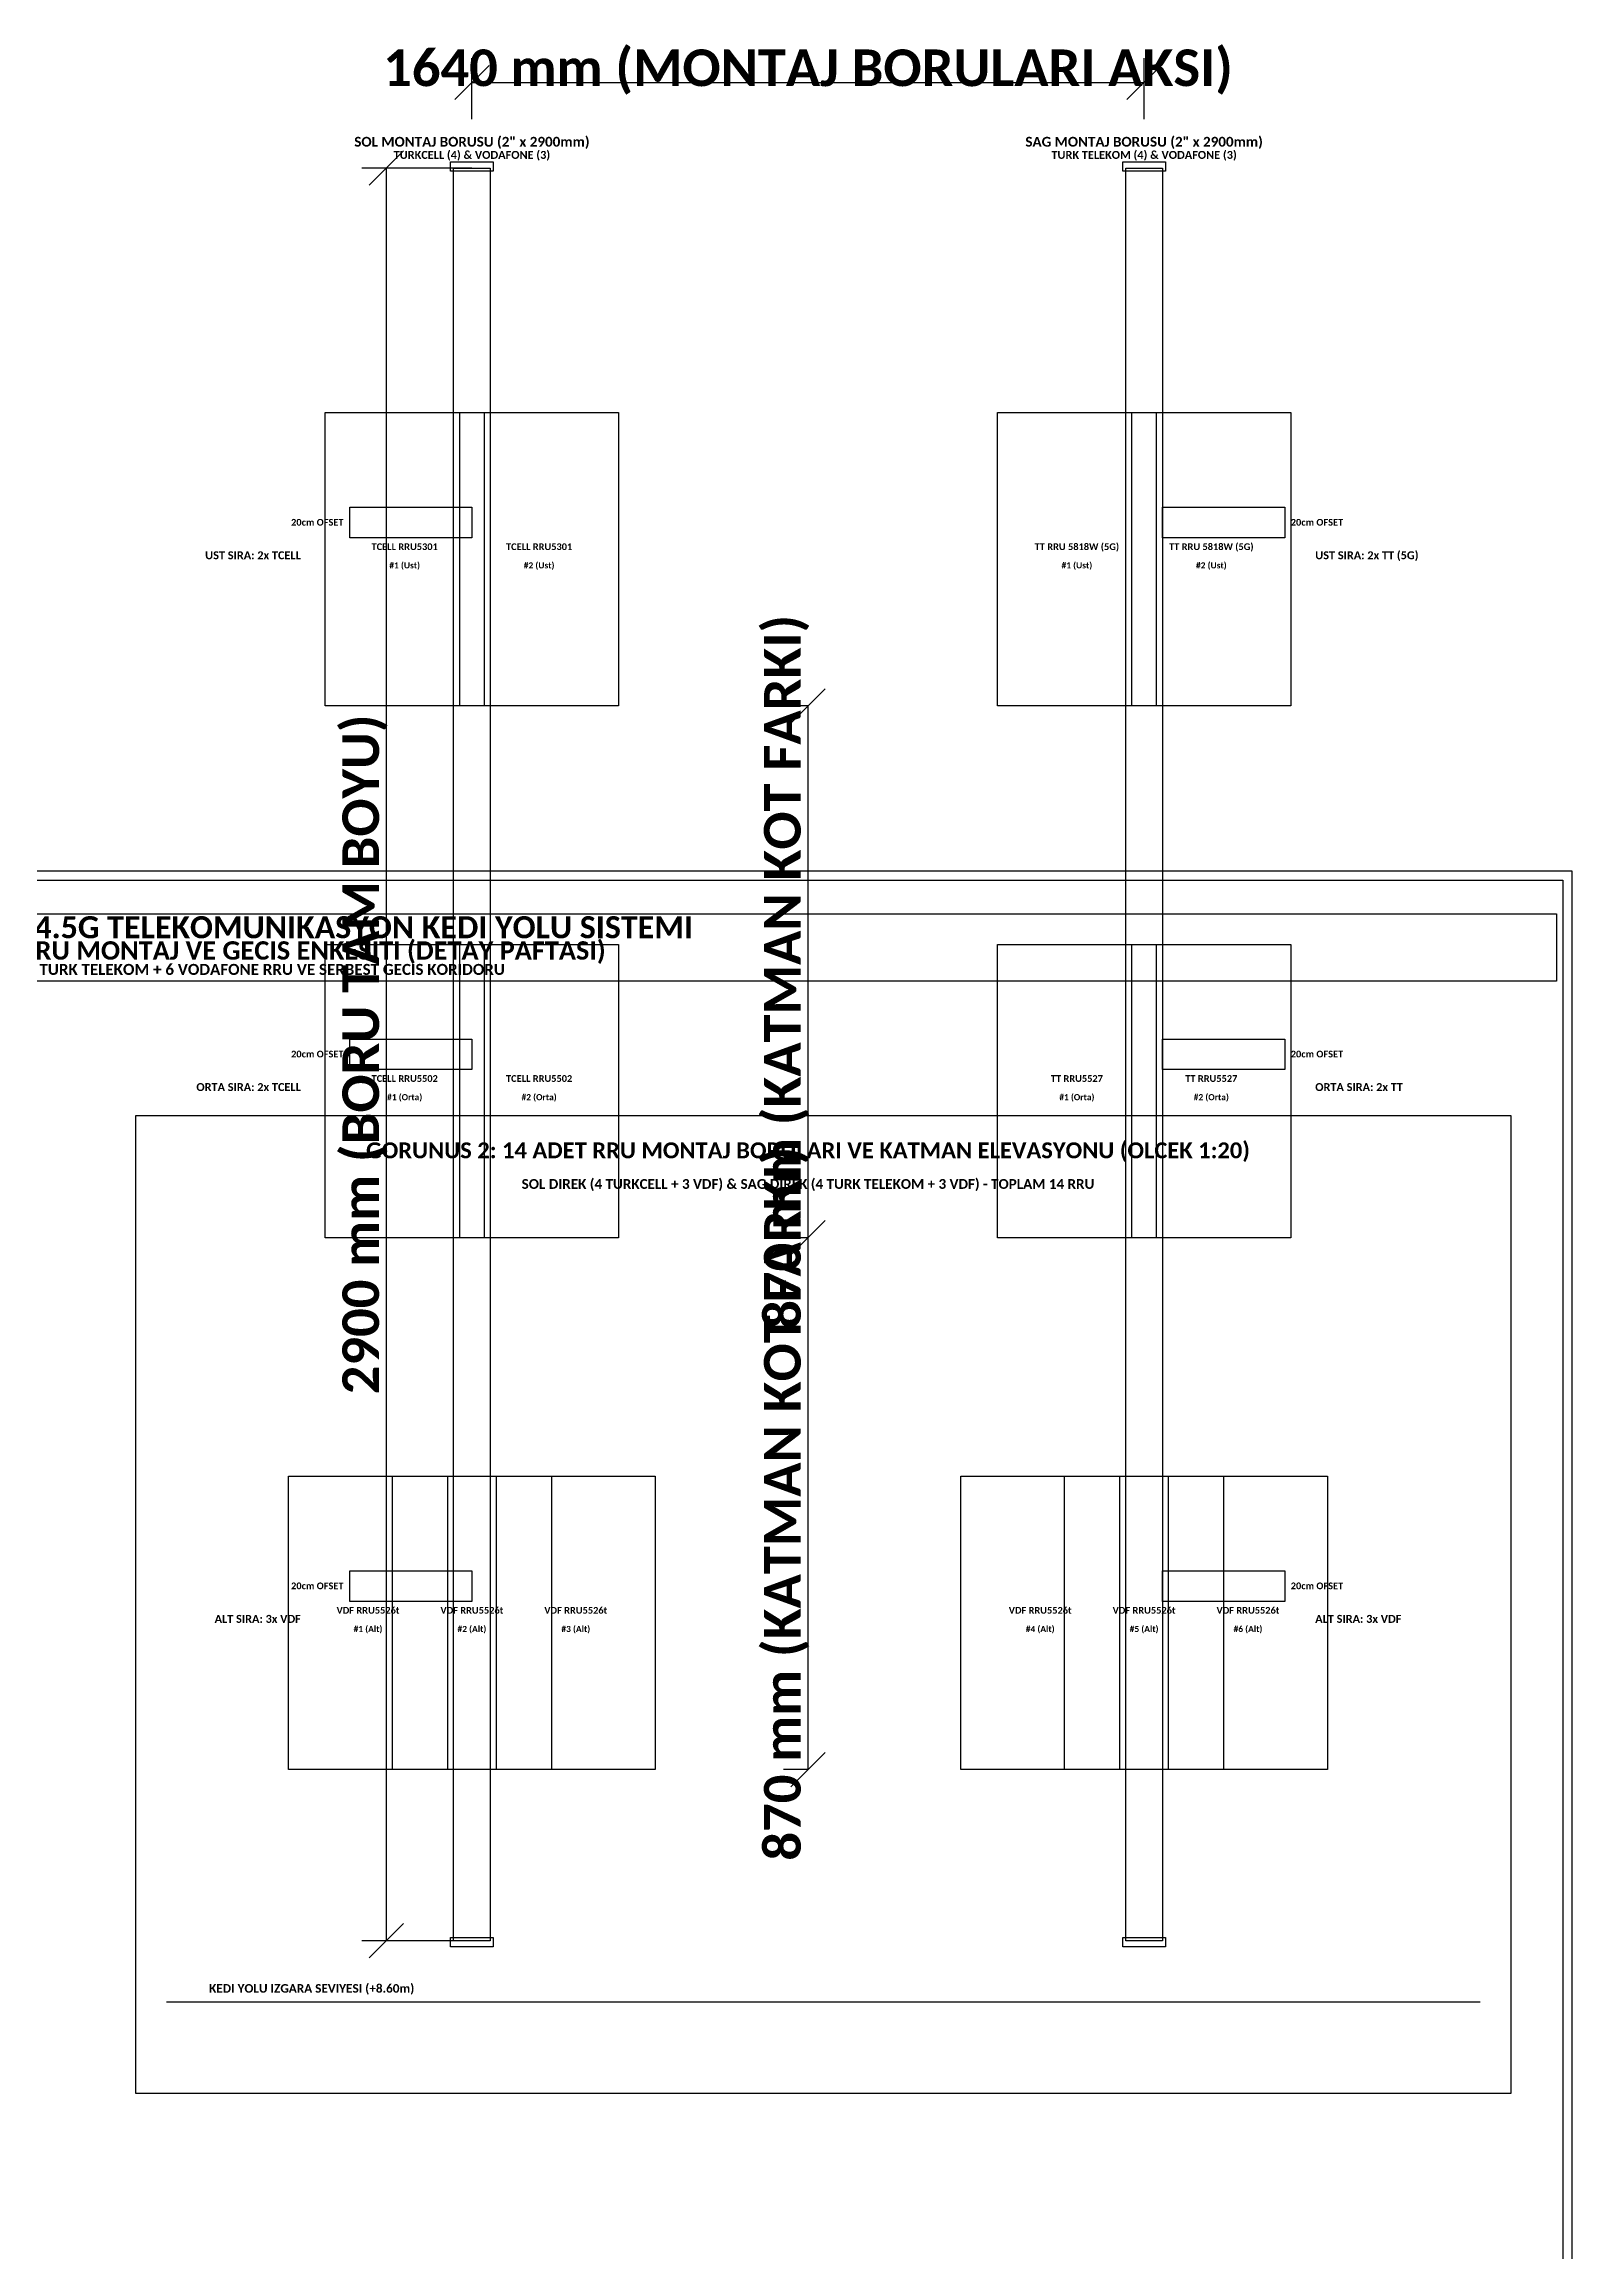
# Model space of a CAD drawing. Header units: millimetres. Extents: x -2532 to 2500, y -1000 to 4553.
# Drawn here: x 0 to 2500, y 941 to 4553 of the extents above; entities that cross this region are included whole.
import ezdxf
from ezdxf.enums import TextEntityAlignment as Align

# ---------------------------------------------------------------- set-up
doc = ezdxf.new("R2010")
doc.units = ezdxf.units.MM
for name, color, linetype in [('EKP_TURK_TELEKOM_RRU', 4, 'CONTINUOUS'), ('EKP_TURKCELL_RRU', 5, 'CONTINUOUS'), ('EKP_VODAFONE_RRU', 1, 'CONTINUOUS'), ('METIN_BILGI', 7, 'CONTINUOUS'), ('MONTAJ_BORULARI', 2, 'CONTINUOUS'), ('OLCULER', 1, 'CONTINUOUS'), ('ZEMIN_PLATFORM', 8, 'CONTINUOUS')]:
    doc.layers.add(name, color=color, linetype=linetype)
doc.styles.get("Standard").update_dxf_attribs({"font": 'calibrib.ttf'})

msp = doc.modelspace()

# ---------------------------------------------------------------- linework, layer by layer
at = {"layer": 'EKP_TURK_TELEKOM_RRU'}
for points in [[(1560, 3470), (1560, 3950), (1820, 3950), (1820, 3470)], [(1780, 3470), (1780, 3950), (2040, 3950), (2040, 3470)], [(1560, 2600), (1560, 3080), (1820, 3080), (1820, 2600)], [(1780, 2600), (1780, 3080), (2040, 3080), (2040, 2600)]]:
    msp.add_lwpolyline(points, close=True, dxfattribs=at)
at = {"layer": 'EKP_TURKCELL_RRU'}
for points in [[(460, 3470), (460, 3950), (720, 3950), (720, 3470)], [(680, 3470), (680, 3950), (940, 3950), (940, 3470)], [(460, 2600), (460, 3080), (720, 3080), (720, 2600)], [(680, 2600), (680, 3080), (940, 3080), (940, 2600)]]:
    msp.add_lwpolyline(points, close=True, dxfattribs=at)
at = {"layer": 'EKP_VODAFONE_RRU'}
for points in [[(400, 1730), (400, 2210), (660, 2210), (660, 1730)], [(570, 1730), (570, 2210), (830, 2210), (830, 1730)], [(740, 1730), (740, 2210), (1000, 2210), (1000, 1730)], [(1500, 1730), (1500, 2210), (1760, 2210), (1760, 1730)], [(1670, 1730), (1670, 2210), (1930, 2210), (1930, 1730)], [(1840, 1730), (1840, 2210), (2100, 2210), (2100, 1730)]]:
    msp.add_lwpolyline(points, close=True, dxfattribs=at)
at = {"layer": 'METIN_BILGI'}
for points in [[(-2500, -1000), (-2500, 3200), (2500, 3200), (2500, -1000)], [(-2485, -985), (-2485, 3185), (2485, 3185), (2485, -985)], [(-2475, 3020), (-2475, 3130), (2475, 3130), (2475, 3020)], [(150, 1200), (150, 2800), (2400, 2800), (2400, 1200)]]:
    msp.add_lwpolyline(points, close=True, dxfattribs=at)
at = {"layer": 'MONTAJ_BORULARI'}
for points in [[(665, 4345), (665, 4360), (735, 4360), (735, 4345)], [(669.85, 1450), (669.85, 4350), (730.15, 4350), (730.15, 1450)], [(1765, 4345), (1765, 4360), (1835, 4360), (1835, 4345)], [(1769.85, 1450), (1769.85, 4350), (1830.15, 4350), (1830.15, 1450)], [(500, 3745), (500, 3795), (700, 3795), (700, 3745)], [(1830.15, 3745), (1830.15, 3795), (2030.15, 3795), (2030.15, 3745)], [(500, 2875), (500, 2925), (700, 2925), (700, 2875)], [(1830.15, 2875), (1830.15, 2925), (2030.15, 2925), (2030.15, 2875)], [(500, 2005), (500, 2055), (700, 2055), (700, 2005)], [(1830.15, 2005), (1830.15, 2055), (2030.15, 2055), (2030.15, 2005)], [(665, 1440), (665, 1455), (735, 1455), (735, 1440)], [(1765, 1440), (1765, 1455), (1835, 1455), (1835, 1440)]]:
    msp.add_lwpolyline(points, close=True, dxfattribs=at)
at = {"layer": 'OLCULER'}
for p, q in [((672, 4462), (728, 4518)), ((700, 4430), (700, 4530)), ((1772, 4462), (1828, 4518)), ((1800, 4430), (1800, 4530)), ((700, 4490), (1800, 4490)), ((532, 4322), (588, 4378)), ((700, 4350), (520, 4350)), ((560, 1450), (560, 4350)), ((1250, 3470), (1210, 3470)), ((1222, 3442), (1278, 3498)), ((1250, 2600), (1250, 3470)), ((1222, 2572), (1278, 2628)), ((1222, 2572), (1278, 2628)), ((1250, 2600), (1210, 2600)), ((1250, 2600), (1210, 2600)), ((1250, 1730), (1250, 2600)), ((1222, 1702), (1278, 1758)), ((1250, 1730), (1210, 1730)), ((700, 1450), (520, 1450)), ((532, 1422), (588, 1478))]:
    msp.add_line(p, q, dxfattribs=at)
at = {"layer": 'ZEMIN_PLATFORM'}
msp.add_line((200, 1350), (2350, 1350), dxfattribs=at)

# ---------------------------------------------------------------- texts
at = {"layer": 'METIN_BILGI'}
for s, height, p in [('SOL MONTAJ BORUSU (2" x 2900mm)', 16, (700, 4385)), ('TURKCELL (4) & VODAFONE (3)', 13, (700, 4365)), ('SAG MONTAJ BORUSU (2" x 2900mm)', 16, (1800, 4385)), ('TURK TELEKOM (4) & VODAFONE (3)', 13, (1800, 4365)), ('TCELL RRU5301', 11, (590, 3725)), ('TCELL RRU5301', 11, (810, 3725)), ('TT RRU 5818W (5G)', 11, (1690, 3725)), ('TT RRU 5818W (5G)', 11, (1910, 3725)), ('#1 (Ust)', 10, (590, 3695)), ('#2 (Ust)', 10, (810, 3695)), ('#1 (Ust)', 10, (1690, 3695)), ('#2 (Ust)', 10, (1910, 3695)), ('RAMS PARK / SEYRANTEPE STADYUMU 5G & 4.5G TELEKOMUNIKASYON KEDI YOLU SISTEMI', 36, (0, 3090)), ('ALAN 1 VE ALAN 3: ORTA KEDI YOLU 14 ADET RRU MONTAJ VE GECIS ENKESITI (DETAY PAFTASI)', 30, (0, 3055)), ('20 CM OFSETLI 2" PARALEL MONTAJ BORULARI - 4 TURKCELL + 4 TURK TELEKOM + 6 VODAFONE RRU VE SERBEST GECIS KORIDORU', 18, (0, 3030)), ('TCELL RRU5502', 11, (590, 2855)), ('TCELL RRU5502', 11, (810, 2855)), ('TT RRU5527', 11, (1690, 2855)), ('TT RRU5527', 11, (1910, 2855)), ('#1 (Orta)', 10, (590, 2825)), ('#2 (Orta)', 10, (810, 2825)), ('#1 (Orta)', 10, (1690, 2825)), ('#2 (Orta)', 10, (1910, 2825)), ('GORUNUS 2: 14 ADET RRU MONTAJ BORULARI VE KATMAN ELEVASYONU (OLCEK 1:20)', 26, (1250, 2730)), ('SOL DIREK (4 TURKCELL + 3 VDF) & SAG DIREK (4 TURK TELEKOM + 3 VDF) - TOPLAM 14 RRU', 16, (1250, 2680)), ('VDF RRU5526t', 11, (530, 1985)), ('VDF RRU5526t', 11, (700, 1985)), ('VDF RRU5526t', 11, (870, 1985)), ('VDF RRU5526t', 11, (1630, 1985)), ('VDF RRU5526t', 11, (1800, 1985)), ('VDF RRU5526t', 11, (1970, 1985)), ('#1 (Alt)', 10, (530, 1955)), ('#2 (Alt)', 10, (700, 1955)), ('#3 (Alt)', 10, (870, 1955)), ('#4 (Alt)', 10, (1630, 1955)), ('#5 (Alt)', 10, (1800, 1955)), ('#6 (Alt)', 10, (1970, 1955))]:
    msp.add_text(s, height=height, dxfattribs=at).set_placement(p, align=Align.CENTER)
for s, height, p in [('20cm OFSET', 11, (490, 3765)), ('UST SIRA: 2x TCELL', 13, (420, 3710)), ('20cm OFSET', 11, (490, 2895)), ('ORTA SIRA: 2x TCELL', 13, (420, 2840)), ('20cm OFSET', 11, (490, 2025)), ('ALT SIRA: 3x VDF', 13, (420, 1970))]:
    msp.add_text(s, height=height, dxfattribs=at).set_placement(p, align=Align.RIGHT)
for s, height, p in [('20cm OFSET', 11, (2040, 3765)), ('UST SIRA: 2x TT (5G)', 13, (2080, 3710)), ('20cm OFSET', 11, (2040, 2895)), ('ORTA SIRA: 2x TT', 13, (2080, 2840)), ('20cm OFSET', 11, (2040, 2025)), ('ALT SIRA: 3x VDF', 13, (2080, 1970)), ('KEDI YOLU IZGARA SEVIYESI (+8.60m)', 14, (270, 1365))]:
    msp.add_text(s, height=height, dxfattribs=at).set_placement(p)
at = {"layer": 'OLCULER'}
msp.add_text('1640 mm (MONTAJ BORULARI AKSI)', height=60, dxfattribs=at).set_placement((1250, 4514), align=Align.MIDDLE_CENTER)
for s, p in [('870 mm (KATMAN KOT FARKI)', (1208, 3035)), ('2900 mm (BORU TAM BOYU)', (518, 2900)), ('870 mm (KATMAN KOT FARKI)', (1208, 2165))]:
    msp.add_text(s, height=60, rotation=90, dxfattribs=at).set_placement(p, align=Align.MIDDLE_CENTER)

doc.saveas('drawing.dxf')
